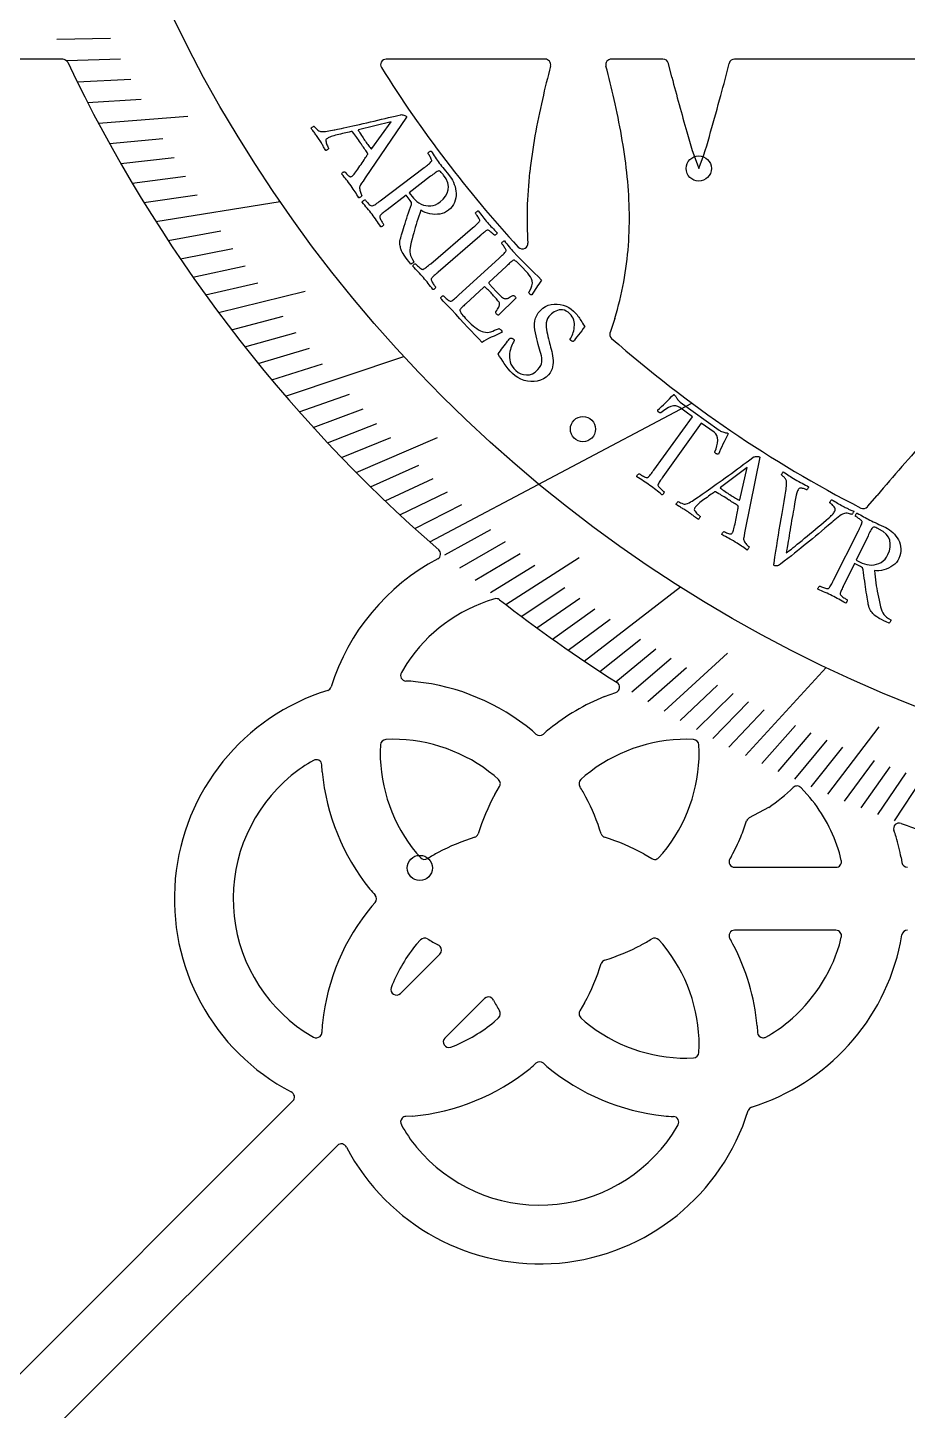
# Model space of a CAD drawing. Header units: millimetres. Extents: x -95 to 95, y -94 to 95.
# Drawn here: x -62.7 to -23.1, y -62.7 to -0.5 of the extents above; entities that cross this region are included whole.
import ezdxf

# ---------------------------------------------------------------- set-up
doc = ezdxf.new("R2010")
doc.units = ezdxf.units.MM
for name, color, linetype in [('CUT_INNER', 6, 'Continuous'), ('CUT_OUTER', 1, 'Continuous'), ('ENGRAVE', 7, 'Continuous'), ('ENGRAVE_FINE', 8, 'Continuous'), ('TEXT', 5, 'Continuous')]:
    doc.layers.add(name, color=color, linetype=linetype)

msp = doc.modelspace()

# ---------------------------------------------------------------- linework, layer by layer
at = {"layer": 'CUT_INNER'}
for points in [[(-61.156, -1.89), (-89.499, -1.89)], [(-39.445, -1.89), (-46.598, -1.89)], [(-34.142, -1.89), (-36.466, -1.89)], [(-33.742, -2.702), (-33.9, -2.079)], [(-8.001, -1.89), (-30.921, -1.89)], [(-36.312, -13.565), (-36.525, -14.193)], [(-24.936, -22.038), (-24.506, -21.528)], [(-41.707, -26.187), (-41.762, -26.201)], [(-41.493, -26.232), (-41.513, -26.217)], [(-45.667, -29.096), (-45.915, -29.511)], [(-36.773, -30.586), (-36.261, -30.402)], [(-40.019, -32.137), (-39.858, -32.283)], [(-46.855, -32.762), (-46.87, -33.063)], [(-46.317, -32.51), (-46.618, -32.525)], [(-32.762, -32.525), (-33.063, -32.51)], [(-32.51, -33.063), (-32.525, -32.762)], [(-49.476, -33.971), (-49.49, -33.667)], [(-41.542, -34.328), (-41.741, -34.148)], [(-37.639, -34.148), (-37.838, -34.328)], [(-41.709, -34.998), (-41.495, -34.642)], [(-27.533, -35.126), (-27.924, -34.694)], [(-29.382, -35.583), (-29.387, -35.586), (-30.26, -36.053)], [(-45.232, -37.639), (-45.052, -37.838)], [(-34.998, -37.671), (-34.642, -37.885)], [(-34.328, -37.838), (-34.148, -37.639)], [(-31.056, -37.767), (-31.132, -37.894)], [(-26.115, -37.962), (-26.201, -37.618)], [(-23.424, -37.84), (-23.392, -38.059)], [(-30.918, -38.273), (-26.357, -38.273)], [(-47.243, -40.019), (-47.097, -39.858)], [(-45.052, -41.542), (-45.232, -41.741)], [(-34.148, -41.741), (-34.328, -41.542)], [(-26.357, -41.108), (-30.918, -41.108)], [(-26.201, -41.762), (-26.115, -41.418)], [(-45.961, -43.956), (-44.184, -42.18)], [(-46.328, -43.569), (-46.373, -43.696)], [(-42.18, -44.184), (-43.956, -45.961)], [(-37.671, -44.382), (-37.885, -44.738)], [(-41.741, -45.232), (-41.542, -45.052)], [(-37.838, -45.052), (-37.639, -45.232)], [(-29.904, -45.41), (-29.89, -45.713)], [(-50.284, -45.667), (-49.869, -45.915)], [(-43.696, -46.373), (-43.569, -46.328)], [(-32.525, -46.618), (-32.51, -46.317)], [(-39.361, -47.243), (-39.522, -47.097)], [(-33.063, -46.87), (-32.762, -46.855)], [(-64.295, -62.29), (-50.799, -48.795)], [(-45.41, -49.476), (-45.713, -49.49)], [(-33.713, -50.284), (-33.465, -49.869)], [(-48.795, -50.799), (-62.29, -64.295)]]:
    msp.add_lwpolyline(points, dxfattribs=at)
for centre, radius, start, end in [((-61.156, -2.14), 0.25, 25.48952, 90), ((-0.012, 26.995), 67.481, 205.47742, 229.05598), ((-46.598, -2.14), 0.25, 90, 212.16797), ((-0.018, 26.99), 55.188, 212.02213, 222.58478), ((10.025, -15.017), 50.869, 165.40765, 167.1449), ((-39.445, -2.14), 0.25, 345.80072, 90), ((-36.466, -2.14), 0.25, 90, 194.19928), ((-85.923, -15.014), 50.855, 12.85198, 14.59245), ((-34.142, -2.14), 0.25, 14.19928, 90), ((-95.199, 13.792), 65.973, 344.78368, 346.07973), ((-30.921, -2.14), 0.25, 90, 165.80072), ((71.199, 24.678), 108.454, 194.62286, 195.97313), ((-5.595, -11.483), 34.853, 167.09528, 169.8519), ((-70.292, -11.478), 34.829, 10.14112, 12.9016), ((-149.333, 28.309), 122.019, 344.07625, 344.87799), ((-15.432, -9.723), 24.86, 169.85179, 173.67831), ((-60.462, -9.72), 24.843, 6.30931, 10.14121), ((-19.134, -1.529), 14.401, 194.63243, 201.5138), ((-45.921, -1.532), 14.392, 338.48512, 345.36551), ((-20.72, -9.134), 19.54, 173.68672, 178.51696), ((-55.179, -9.133), 19.527, 1.46463, 6.30086), ((-24.586, -9.054), 15.673, 178.44463, 184.0944), ((-52.311, -9.055), 16.659, 355.78955, 1.44735), ((-40.468, -10.185), 0.25, 222.71484, 301.15323), ((-40.468, -10.185), 0.25, 301.15323, 2.78339), ((-50.931, -9.151), 15.275, 349.54896, 355.76818), ((-50.381, -9.25), 14.716, 342.94722, 349.53889), ((-36.289, -14.273), 0.25, 161.20312, 228.69141), ((-0.019, 26.977), 55.178, 228.67589, 242.79865), ((-12.356, -29.477), 14.392, 133.17237, 140.05301), ((68.369, -100.667), 122.019, 138.76375, 139.56549), ((-25.127, -21.877), 0.25, 242.75391, 319.83966), ((-44.398, -24.166), 0.25, 298.125, 49.04297), ((-39.691, -33.074), 9.825, 117.84144, 162.72351), ((-39.69, -33.075), 7.18, 106.77711, 146.34789), ((-41.646, -26.429), 0.25, 57.96939, 104.0625), ((-0.094, 26.873), 67.334, 232.06129, 237.5632), ((-45.701, -29.64), 0.25, 149.0625, 267.1875), ((-46.305, -39.69), 9.826, 107.28059, 242.2716), ((-49.308, -30.072), 0.25, 289.6875, 340.3125), ((-45.777, -34.31), 4.421, 83.46731, 89.16956), ((-46.305, -39.69), 9.826, 50.22862, 83.97862), ((-36.345, -30.167), 0.25, 289.6875, 57.48047), ((-33.08, -39.681), 9.816, 112.09437, 128.98786), ((-39.69, -32.098), 0.25, 227.8125, 312.1875), ((-37.051, -34.847), 3.561, 128.26414, 133.94474), ((-46.605, -32.775), 0.25, 92.8125, 177.1875), ((-46.305, -39.69), 7.18, 50.52711, 90.09789), ((-33.075, -39.69), 7.18, 89.90211, 129.47289), ((-32.775, -32.775), 0.25, 2.8125, 87.1875), ((-46.878, -38.92), 6.222, 118.73214, 129.90652), ((-49.74, -33.679), 0.25, 2.8125, 120.9375), ((-39.69, -33.075), 7.18, 179.90211, 219.47289), ((-39.69, -33.075), 7.18, 320.52711, 0.09789), ((-46.305, -39.69), 7.18, 129.47289, 236.34789), ((-39.69, -33.075), 9.826, 185.22862, 218.97862), ((-41.71, -34.513), 0.25, 2.8125, 47.8125), ((-41.71, -34.513), 0.25, 329.0625, 2.8125), ((-37.67, -34.513), 0.25, 132.1875, 210.9375), ((-42.515, -37.66), 5.527, 27.38562, 33.10257), ((-34.71, -27.956), 9.303, 304.93824, 313.74803), ((-28.109, -34.862), 0.25, 42.1875, 132.20871), ((-33.082, -39.687), 9.819, 151.47655, 162.7252), ((-46.273, -39.677), 9.792, 17.26049, 27.74468), ((-33.075, -39.69), 7.18, 16.77711, 39.47289), ((-30.142, -36.274), 0.25, 136.23684, 160.3125), ((-30.142, -36.274), 0.25, 118.18009, 136.23684), ((-37.589, -33.939), 7.555, 336.94123, 342.67153), ((-23.513, -36.531), 0.25, 69.786, 199.6875), ((-26.611, -37.729), 3.072, 15.59793, 21.25642), ((-0.239, 26.304), 66.756, 249.67474, 251.72524), ((-39.703, -46.273), 9.792, 107.26049, 117.74468), ((-42.693, -36.687), 0.25, 289.6875, 340.3125), ((-36.687, -36.687), 0.25, 199.6875, 250.3125), ((-39.687, -46.298), 9.819, 61.47655, 72.7252), ((-39.517, -33.158), 9.634, 331.42251, 337.15972), ((-32.888, -39.645), 9.634, 10.79751, 16.53472), ((-44.867, -37.67), 0.25, 222.1875, 300.9375), ((-41.72, -42.515), 5.527, 117.38562, 123.10257), ((-34.513, -37.67), 0.25, 239.0625, 267.1875), ((-34.513, -37.67), 0.25, 267.1875, 317.8125), ((-30.918, -38.023), 0.25, 149.0625, 270), ((-26.357, -38.023), 0.25, 270, 14.0625), ((-23.144, -38.023), 0.25, 188.4375, 270), ((-44.533, -37.051), 3.561, 218.26414, 223.94474), ((-47.282, -39.69), 0.25, 317.8125, 42.1875), ((-39.69, -46.305), 9.826, 140.22862, 173.97862), ((-44.867, -41.71), 0.25, 59.0625, 137.8125), ((-41.72, -36.865), 5.527, 236.89743, 242.61438), ((-37.66, -36.865), 5.527, 297.38562, 303.10257), ((-34.513, -41.71), 0.25, 42.1875, 120.9375), ((-30.918, -41.358), 0.25, 90, 210.9375), ((-33.565, -43.031), 2.882, 26.76796, 32.41392), ((-33.075, -39.69), 9.826, 287.27995, 348.35396), ((-26.357, -41.358), 0.25, 345.9375, 90), ((-26.976, -40.902), 3.609, 347.65295, 353.33518), ((-23.144, -41.358), 0.25, 90, 171.5625), ((-39.69, -46.305), 7.18, 140.52711, 157.59789), ((-44.363, -42.005), 0.253, 41.66548, 66.48195), ((-44.361, -42.003), 0.25, 315, 41.59539), ((-39.677, -33.107), 9.792, 287.26049, 297.74468), ((-39.69, -46.305), 7.18, 359.90211, 39.47289), ((-39.69, -46.305), 9.826, 5.22862, 27.72862), ((-33.075, -39.69), 7.18, 309.47289, 343.22289), ((-46.298, -39.693), 9.819, 331.47655, 342.7252), ((-36.687, -42.693), 0.25, 109.6875, 160.3125), ((-46.138, -43.78), 0.25, 160.3125, 315), ((-42.003, -44.361), 0.25, 48.40461, 135), ((-42.007, -44.364), 0.255, 23.63024, 48.22233), ((-36.865, -41.72), 5.527, 207.38562, 213.10257), ((-41.71, -44.867), 0.25, 312.1875, 30.9375), ((-37.67, -44.867), 0.25, 149.0625, 177.1875), ((-45.07, -45.777), 4.421, 173.46731, 179.16956), ((-46.305, -39.69), 7.18, 292.40211, 309.47289), ((-37.67, -44.867), 0.25, 177.1875, 227.8125), ((-33.075, -39.69), 7.18, 230.52711, 270.09789), ((-32.502, -40.46), 6.222, 298.73214, 309.90652), ((-49.74, -45.701), 0.25, 239.0625, 312.1875), ((-49.74, -45.701), 0.25, 312.1875, 357.1875), ((-43.78, -46.138), 0.25, 135, 289.6875), ((-29.64, -45.701), 0.25, 182.8125, 267.1875), ((-29.64, -45.701), 0.25, 267.1875, 300.9375), ((-32.775, -46.605), 0.25, 272.8125, 357.1875), ((-42.329, -44.533), 3.561, 308.26414, 313.94474), ((-39.69, -47.282), 0.25, 47.8125, 132.1875), ((-33.075, -39.69), 9.826, 230.22862, 263.97862), ((-46.305, -39.69), 9.826, 275.22862, 308.97862), ((-50.976, -48.618), 0.25, 315.02301, 66.66545), ((-30.072, -49.308), 0.25, 109.6875, 160.3125), ((-39.69, -46.305), 9.826, 207.7284, 342.71941), ((-45.701, -49.74), 0.25, 137.8125, 210.9375), ((-45.701, -49.74), 0.25, 92.8125, 137.8125), ((-33.603, -45.07), 4.421, 263.46731, 269.16956), ((-33.679, -49.74), 0.25, 329.0625, 87.1875), ((-40.46, -46.878), 6.222, 208.73214, 219.90652), ((-39.69, -46.305), 7.18, 219.47289, 326.34789), ((-48.618, -50.976), 0.25, 23.33455, 134.97699)]:
    msp.add_arc(centre, radius, start, end, dxfattribs=at)
at = {"layer": 'CUT_OUTER'}
msp.add_arc((0, 0), 94.5, 181.40671, 264.37546, dxfattribs=at)
at = {"layer": 'ENGRAVE'}
for points in [[(-56.962, -9.205), (-51.374, -8.302)], [(-51.132, -17.056), (-45.804, -15.279)], [(-44.641, -23.621), (-32.841, -17.377)], [(-37.693, -28.987), (-33.36, -25.654)], [(-30.434, -33.241), (-26.804, -29.276)]]:
    msp.add_lwpolyline(points, dxfattribs=at)
for centre, radius in [((0, 27.004), 62.336), ((-32.532, -6.811), 0.567), ((-37.743, -18.546), 0.567), ((-45.084, -38.303), 0.567)]:
    msp.add_circle(centre, radius, dxfattribs=at)
at = {"layer": 'ENGRAVE_FINE'}
for points in [[(-61.42, -0.983), (-59, -0.944)], [(-60.97, -1.951), (-58.55, -1.874)], [(-60.507, -2.906), (-58.09, -2.79)], [(-60.033, -3.847), (-57.618, -3.692)], [(-59.547, -4.775), (-55.519, -4.452)], [(-59.05, -5.688), (-56.643, -5.456)], [(-58.543, -6.588), (-56.141, -6.317)], [(-58.026, -7.474), (-55.629, -7.165)], [(-57.498, -8.346), (-55.108, -7.999)], [(-56.416, -10.05), (-54.04, -9.627)], [(-55.86, -10.882), (-53.493, -10.421)], [(-55.297, -11.7), (-52.938, -11.201)], [(-54.724, -12.505), (-52.376, -11.968)], [(-54.144, -13.296), (-50.24, -12.337)], [(-53.556, -14.074), (-51.23, -13.463)], [(-52.961, -14.839), (-50.647, -14.191)], [(-52.358, -15.591), (-50.056, -14.906)], [(-51.748, -16.33), (-49.46, -15.608)], [(-50.508, -17.769), (-48.249, -16.974)], [(-49.879, -18.469), (-47.636, -17.639)], [(-49.243, -19.157), (-47.016, -18.29)], [(-48.602, -19.832), (-46.392, -18.93)], [(-47.955, -20.494), (-44.294, -18.929)], [(-47.302, -21.144), (-45.128, -20.172)], [(-46.644, -21.782), (-44.489, -20.775)], [(-45.981, -22.407), (-43.846, -21.366)], [(-45.314, -23.02), (-43.198, -21.945)], [(-43.964, -24.21), (-41.891, -23.068)], [(-43.283, -24.787), (-41.232, -23.613)], [(-42.597, -25.352), (-40.569, -24.145)], [(-41.907, -25.906), (-39.903, -24.667)], [(-41.214, -26.448), (-37.908, -24.326)], [(-40.517, -26.979), (-38.561, -25.676)], [(-39.816, -27.497), (-37.885, -26.164)], [(-39.111, -28.005), (-37.206, -26.641)], [(-38.404, -28.502), (-36.525, -27.107)], [(-36.979, -29.461), (-35.155, -28.007)], [(-36.262, -29.924), (-34.466, -28.441)], [(-34.095, -31.247), (-31.244, -28.634)], [(-35.543, -30.376), (-33.775, -28.865)], [(-34.82, -30.817), (-33.082, -29.278)], [(-33.368, -31.667), (-31.689, -30.074)], [(-32.638, -32.076), (-30.99, -30.457)], [(-31.905, -32.475), (-30.289, -30.829)], [(-31.171, -32.863), (-29.586, -31.192)], [(-29.696, -33.608), (-28.175, -31.888)], [(-28.955, -33.966), (-27.468, -32.221)], [(-26.723, -34.977), (-24.412, -31.952)], [(-28.213, -34.313), (-26.759, -32.545)], [(-27.469, -34.65), (-26.049, -32.859)], [(-25.975, -35.294), (-24.625, -33.459)], [(-25.226, -35.601), (-23.911, -33.744)], [(-24.476, -35.898), (-23.196, -34.021)], [(-23.724, -36.185), (-22.48, -34.288)]]:
    msp.add_lwpolyline(points, dxfattribs=at)
at = {"layer": 'TEXT'}
for points in [[(-48.941, -5.077), (-48.931, -5.075), (-48.902, -5.069), (-48.855, -5.059), (-48.788, -5.045), (-48.705, -5.027), (-48.608, -5.005), (-48.498, -4.981), (-48.374, -4.954), (-48.24, -4.923), (-48.099, -4.892), (-47.949, -4.859), (-47.792, -4.825), (-47.631, -4.79), (-47.467, -4.753), (-47.301, -4.715), (-47.134, -4.676), (-46.967, -4.637), (-46.804, -4.598), (-46.645, -4.56), (-46.489, -4.522), (-46.339, -4.486), (-46.198, -4.452), (-46.067, -4.42), (-45.945, -4.391), (-45.917, -4.389), (-45.883, -4.392), (-45.844, -4.4), (-45.801, -4.412), (-45.759, -4.427), (-45.726, -4.442), (-45.702, -4.458), (-45.686, -4.474), (-45.683, -4.479), (-45.681, -4.482), (-45.681, -4.485), (-45.68, -4.487), (-45.681, -4.49), (-45.681, -4.494), (-45.68, -4.498), (-45.68, -4.504), (-47.548, -7.239), (-47.638, -7.376), (-47.705, -7.48), (-47.748, -7.549), (-47.769, -7.583), (-47.783, -7.617), (-47.792, -7.655), (-47.794, -7.698), (-47.791, -7.745), (-47.783, -7.793), (-47.773, -7.84), (-47.759, -7.884), (-47.743, -7.927), (-47.727, -7.964), (-47.713, -7.994), (-47.702, -8.015), (-47.694, -8.029), (-47.701, -8.047), (-47.715, -8.065), (-47.733, -8.082), (-47.757, -8.098), (-47.782, -8.113), (-47.801, -8.123), (-47.815, -8.13), (-47.824, -8.133), (-47.87, -8.06), (-47.914, -7.992), (-47.955, -7.927), (-47.993, -7.866), (-48.033, -7.804), (-48.078, -7.738), (-48.127, -7.667), (-48.181, -7.591), (-48.239, -7.511), (-48.293, -7.439), (-48.342, -7.374), (-48.387, -7.317), (-48.433, -7.261), (-48.484, -7.197), (-48.54, -7.127), (-48.602, -7.05), (-48.596, -7.033), (-48.585, -7.016), (-48.568, -7), (-48.545, -6.984), (-48.521, -6.971), (-48.499, -6.962), (-48.48, -6.958), (-48.462, -6.959), (-48.443, -6.984), (-48.418, -7.013), (-48.386, -7.047), (-48.347, -7.085), (-48.308, -7.122), (-48.272, -7.15), (-48.239, -7.17), (-48.211, -7.181), (-48.193, -7.181), (-48.174, -7.177), (-48.152, -7.167), (-48.129, -7.152), (-48.105, -7.132), (-48.076, -7.103), (-48.042, -7.064), (-48.004, -7.016), (-47.962, -6.961), (-47.918, -6.901), (-47.873, -6.837), (-47.825, -6.769), (-47.778, -6.698), (-47.73, -6.628), (-47.684, -6.559), (-47.639, -6.491), (-47.596, -6.426), (-47.557, -6.367), (-47.522, -6.315), (-47.491, -6.268), (-47.465, -6.229), (-47.447, -6.202), (-47.436, -6.185), (-47.432, -6.18), (-47.432, -6.179), (-47.432, -6.176), (-47.431, -6.171), (-47.429, -6.163), (-47.429, -6.156), (-47.429, -6.149), (-47.431, -6.143), (-47.433, -6.137), (-47.458, -6.097), (-47.486, -6.054), (-47.518, -6.006), (-47.553, -5.955), (-47.59, -5.902), (-47.625, -5.851), (-47.658, -5.802), (-47.691, -5.755), (-47.699, -5.743), (-47.708, -5.731), (-47.716, -5.719), (-47.724, -5.706), (-47.732, -5.694), (-47.74, -5.683), (-47.747, -5.673), (-47.754, -5.662), (-47.803, -5.592), (-47.847, -5.527), (-47.889, -5.468), (-47.926, -5.415), (-47.965, -5.361), (-48.01, -5.301), (-48.06, -5.233), (-48.117, -5.159), (-48.119, -5.156), (-48.123, -5.154), (-48.127, -5.151), (-48.134, -5.149), (-48.14, -5.147), (-48.144, -5.145), (-48.147, -5.144), (-48.148, -5.144), (-48.156, -5.146), (-48.179, -5.151), (-48.217, -5.16), (-48.271, -5.173), (-48.336, -5.188), (-48.407, -5.204), (-48.483, -5.222), (-48.566, -5.24), (-48.65, -5.26), (-48.73, -5.279), (-48.807, -5.298), (-48.882, -5.317), (-48.955, -5.336), (-49.02, -5.356), (-49.078, -5.376), (-49.128, -5.397), (-49.172, -5.418), (-49.21, -5.438), (-49.243, -5.456), (-49.27, -5.473), (-49.293, -5.495), (-49.307, -5.525), (-49.311, -5.563), (-49.306, -5.609), (-49.294, -5.658), (-49.28, -5.706), (-49.262, -5.752), (-49.241, -5.798), (-49.22, -5.838), (-49.204, -5.87), (-49.191, -5.893), (-49.182, -5.907), (-49.187, -5.917), (-49.197, -5.93), (-49.212, -5.945), (-49.234, -5.964), (-49.257, -5.981), (-49.278, -5.995), (-49.297, -6.005), (-49.314, -6.01), (-49.342, -5.962), (-49.368, -5.918), (-49.392, -5.877), (-49.413, -5.839), (-49.433, -5.804), (-49.453, -5.768), (-49.473, -5.732), (-49.493, -5.697), (-49.516, -5.658), (-49.542, -5.615), (-49.572, -5.567), (-49.607, -5.514), (-49.642, -5.46), (-49.675, -5.412), (-49.706, -5.368), (-49.734, -5.329), (-49.761, -5.293), (-49.789, -5.256), (-49.816, -5.22), (-49.843, -5.183), (-49.872, -5.144), (-49.904, -5.1), (-49.939, -5.051), (-49.977, -4.996), (-49.973, -4.987), (-49.962, -4.975), (-49.945, -4.962), (-49.922, -4.946), (-49.897, -4.931), (-49.874, -4.919), (-49.854, -4.911), (-49.837, -4.906), (-49.819, -4.932), (-49.792, -4.964), (-49.758, -5.003), (-49.715, -5.047), (-49.67, -5.088), (-49.627, -5.119), (-49.587, -5.137), (-49.55, -5.144), (-49.477, -5.149), (-49.404, -5.149), (-49.329, -5.145), (-49.254, -5.135), (-49.178, -5.123), (-49.1, -5.109), (-49.021, -5.094), (-48.941, -5.077)], [(-46.377, -4.707), (-47.839, -5.072), (-47.839, -5.072), (-47.841, -5.074), (-47.843, -5.077), (-47.847, -5.081), (-47.85, -5.085), (-47.852, -5.089), (-47.853, -5.092), (-47.852, -5.095), (-47.821, -5.145), (-47.788, -5.2), (-47.75, -5.258), (-47.709, -5.322), (-47.669, -5.384), (-47.632, -5.439), (-47.6, -5.488), (-47.571, -5.53), (-47.534, -5.584), (-47.497, -5.636), (-47.462, -5.683), (-47.428, -5.728), (-47.394, -5.772), (-47.358, -5.818), (-47.321, -5.867), (-47.282, -5.917), (-47.279, -5.921), (-47.274, -5.923), (-47.268, -5.923), (-47.262, -5.921), (-47.256, -5.918), (-47.252, -5.916), (-47.249, -5.915), (-47.248, -5.915)], [(-43.719, -7.183), (-43.664, -7.26), (-43.614, -7.342), (-43.57, -7.431), (-43.532, -7.526), (-43.499, -7.625), (-43.475, -7.726), (-43.459, -7.828), (-43.451, -7.931), (-43.453, -8.035), (-43.465, -8.138), (-43.489, -8.239), (-43.524, -8.338), (-43.571, -8.435), (-43.632, -8.527), (-43.708, -8.613), (-43.797, -8.694), (-43.882, -8.754), (-43.974, -8.802), (-44.074, -8.838), (-44.182, -8.862), (-44.294, -8.875), (-44.407, -8.877), (-44.52, -8.87), (-44.633, -8.852), (-44.744, -8.825), (-44.847, -8.79), (-44.943, -8.746), (-45.033, -8.695), (-45.084, -8.832), (-45.131, -8.965), (-45.175, -9.093), (-45.216, -9.218), (-45.255, -9.341), (-45.292, -9.464), (-45.327, -9.589), (-45.361, -9.715), (-45.395, -9.846), (-45.43, -9.983), (-45.467, -10.127), (-45.504, -10.279), (-45.523, -10.378), (-45.533, -10.473), (-45.533, -10.563), (-45.523, -10.649), (-45.501, -10.735), (-45.465, -10.824), (-45.415, -10.917), (-45.351, -11.013), (-45.356, -11.03), (-45.368, -11.047), (-45.386, -11.063), (-45.412, -11.08), (-45.438, -11.094), (-45.458, -11.105), (-45.473, -11.112), (-45.483, -11.115), (-45.573, -11.005), (-45.653, -10.903), (-45.722, -10.809), (-45.782, -10.722), (-45.832, -10.645), (-45.872, -10.576), (-45.904, -10.517), (-45.925, -10.468), (-45.936, -10.434), (-45.948, -10.393), (-45.961, -10.345), (-45.975, -10.29), (-45.985, -10.229), (-45.987, -10.162), (-45.981, -10.09), (-45.966, -10.011), (-45.957, -9.976), (-45.944, -9.928), (-45.927, -9.867), (-45.906, -9.793), (-45.881, -9.709), (-45.853, -9.616), (-45.822, -9.516), (-45.788, -9.407), (-45.751, -9.293), (-45.713, -9.175), (-45.673, -9.053), (-45.632, -8.928), (-45.591, -8.802), (-45.548, -8.678), (-45.506, -8.555), (-45.463, -8.435), (-45.456, -8.393), (-45.463, -8.349), (-45.482, -8.302), (-45.515, -8.252), (-45.698, -8.015), (-46.557, -8.673), (-46.564, -8.678), (-46.571, -8.684), (-46.578, -8.689), (-46.585, -8.694), (-46.592, -8.7), (-46.599, -8.705), (-46.607, -8.711), (-46.614, -8.716), (-46.657, -8.75), (-46.699, -8.782), (-46.738, -8.813), (-46.775, -8.843), (-46.808, -8.872), (-46.837, -8.9), (-46.862, -8.926), (-46.882, -8.952), (-46.887, -8.969), (-46.886, -8.993), (-46.879, -9.024), (-46.866, -9.061), (-46.848, -9.102), (-46.828, -9.143), (-46.806, -9.184), (-46.781, -9.225), (-46.757, -9.262), (-46.736, -9.293), (-46.719, -9.318), (-46.706, -9.335), (-46.712, -9.35), (-46.723, -9.367), (-46.739, -9.384), (-46.759, -9.403), (-46.781, -9.42), (-46.801, -9.431), (-46.82, -9.437), (-46.838, -9.437), (-46.888, -9.363), (-46.938, -9.29), (-46.987, -9.219), (-47.034, -9.149), (-47.082, -9.08), (-47.132, -9.011), (-47.183, -8.942), (-47.235, -8.872), (-47.287, -8.804), (-47.34, -8.737), (-47.395, -8.669), (-47.45, -8.602), (-47.507, -8.534), (-47.564, -8.466), (-47.622, -8.397), (-47.681, -8.328), (-47.675, -8.311), (-47.665, -8.294), (-47.648, -8.277), (-47.626, -8.261), (-47.603, -8.247), (-47.582, -8.236), (-47.563, -8.23), (-47.547, -8.229), (-47.533, -8.246), (-47.514, -8.268), (-47.49, -8.296), (-47.46, -8.33), (-47.428, -8.365), (-47.394, -8.398), (-47.359, -8.429), (-47.324, -8.458), (-47.291, -8.482), (-47.263, -8.496), (-47.242, -8.503), (-47.225, -8.501), (-47.188, -8.486), (-47.148, -8.466), (-47.106, -8.442), (-47.061, -8.412), (-47.015, -8.378), (-46.966, -8.343), (-46.916, -8.306), (-46.865, -8.267), (-44.888, -6.772), (-44.836, -6.733), (-44.787, -6.695), (-44.739, -6.658), (-44.692, -6.622), (-44.65, -6.586), (-44.613, -6.552), (-44.583, -6.52), (-44.558, -6.489), (-44.549, -6.472), (-44.548, -6.45), (-44.554, -6.421), (-44.568, -6.386), (-44.587, -6.348), (-44.606, -6.309), (-44.627, -6.271), (-44.649, -6.233), (-44.67, -6.198), (-44.688, -6.169), (-44.703, -6.147), (-44.715, -6.13), (-44.708, -6.115), (-44.696, -6.099), (-44.68, -6.082), (-44.66, -6.064), (-44.637, -6.048), (-44.617, -6.037), (-44.598, -6.031), (-44.581, -6.031), (-44.533, -6.1), (-44.486, -6.169), (-44.44, -6.238), (-44.395, -6.305), (-44.349, -6.372), (-44.303, -6.438), (-44.257, -6.503), (-44.209, -6.566), (-44.158, -6.633), (-44.104, -6.701), (-44.048, -6.772), (-43.989, -6.844), (-43.927, -6.92), (-43.861, -7.002), (-43.792, -7.09), (-43.719, -7.183)], [(-44.169, -8.319), (-44.035, -8.196), (-43.929, -8.064), (-43.853, -7.924), (-43.804, -7.776), (-43.792, -7.619), (-43.824, -7.456), (-43.899, -7.285), (-44.019, -7.107), (-44.037, -7.085), (-44.059, -7.057), (-44.087, -7.024), (-44.119, -6.987), (-44.152, -6.953), (-44.181, -6.93), (-44.208, -6.919), (-44.231, -6.919), (-44.262, -6.93), (-44.299, -6.949), (-44.342, -6.975), (-44.391, -7.009), (-44.442, -7.047), (-44.494, -7.085), (-44.546, -7.125), (-44.598, -7.164), (-45.557, -7.906), (-45.371, -8.148), (-45.298, -8.23), (-45.217, -8.303), (-45.127, -8.366), (-45.028, -8.418), (-44.923, -8.458), (-44.816, -8.485), (-44.706, -8.497), (-44.595, -8.496), (-44.483, -8.479), (-44.375, -8.443), (-44.27, -8.39), (-44.169, -8.319)], [(-42.045, -9.24), (-41.991, -9.301), (-41.937, -9.361), (-41.883, -9.419), (-41.828, -9.476), (-41.773, -9.533), (-41.717, -9.591), (-41.66, -9.65), (-41.602, -9.711), (-41.606, -9.728), (-41.616, -9.745), (-41.631, -9.763), (-41.652, -9.781), (-41.674, -9.797), (-41.694, -9.81), (-41.712, -9.818), (-41.727, -9.821), (-41.741, -9.806), (-41.761, -9.787), (-41.786, -9.762), (-41.816, -9.733), (-41.85, -9.703), (-41.883, -9.674), (-41.916, -9.648), (-41.949, -9.623), (-41.98, -9.602), (-42.007, -9.59), (-42.03, -9.586), (-42.049, -9.589), (-42.078, -9.604), (-42.109, -9.624), (-42.143, -9.648), (-42.179, -9.675), (-42.216, -9.707), (-42.255, -9.739), (-42.296, -9.774), (-42.338, -9.81), (-42.344, -9.816), (-42.351, -9.822), (-42.358, -9.828), (-42.364, -9.833), (-42.371, -9.839), (-42.378, -9.845), (-42.385, -9.851), (-42.391, -9.857), (-44.262, -11.483), (-44.269, -11.489), (-44.275, -11.495), (-44.282, -11.501), (-44.289, -11.507), (-44.296, -11.512), (-44.302, -11.518), (-44.309, -11.524), (-44.316, -11.53), (-44.357, -11.566), (-44.397, -11.601), (-44.434, -11.635), (-44.469, -11.667), (-44.5, -11.698), (-44.528, -11.727), (-44.55, -11.755), (-44.569, -11.782), (-44.573, -11.8), (-44.571, -11.823), (-44.562, -11.854), (-44.546, -11.89), (-44.526, -11.93), (-44.503, -11.969), (-44.478, -12.009), (-44.451, -12.048), (-44.425, -12.084), (-44.402, -12.114), (-44.384, -12.137), (-44.37, -12.154), (-44.375, -12.169), (-44.385, -12.186), (-44.399, -12.205), (-44.418, -12.225), (-44.439, -12.243), (-44.459, -12.255), (-44.477, -12.262), (-44.495, -12.264), (-44.55, -12.193), (-44.604, -12.123), (-44.657, -12.055), (-44.709, -11.988), (-44.761, -11.922), (-44.815, -11.857), (-44.87, -11.79), (-44.926, -11.724), (-44.982, -11.66), (-45.04, -11.596), (-45.098, -11.531), (-45.158, -11.467), (-45.218, -11.403), (-45.28, -11.339), (-45.342, -11.274), (-45.405, -11.208), (-45.401, -11.191), (-45.391, -11.174), (-45.376, -11.156), (-45.355, -11.138), (-45.332, -11.123), (-45.312, -11.111), (-45.293, -11.104), (-45.277, -11.101), (-45.263, -11.117), (-45.242, -11.139), (-45.217, -11.165), (-45.185, -11.197), (-45.15, -11.23), (-45.114, -11.261), (-45.078, -11.29), (-45.041, -11.316), (-45.006, -11.338), (-44.978, -11.351), (-44.956, -11.356), (-44.939, -11.353), (-44.903, -11.336), (-44.865, -11.314), (-44.824, -11.287), (-44.782, -11.254), (-44.737, -11.217), (-44.691, -11.179), (-44.643, -11.139), (-44.594, -11.098), (-42.71, -9.487), (-42.661, -9.445), (-42.614, -9.404), (-42.568, -9.364), (-42.524, -9.325), (-42.484, -9.287), (-42.449, -9.251), (-42.421, -9.217), (-42.398, -9.184), (-42.391, -9.167), (-42.391, -9.145), (-42.399, -9.116), (-42.415, -9.082), (-42.435, -9.045), (-42.458, -9.008), (-42.481, -8.97), (-42.507, -8.933), (-42.531, -8.898), (-42.551, -8.87), (-42.567, -8.847), (-42.58, -8.831), (-42.574, -8.816), (-42.564, -8.8), (-42.549, -8.782), (-42.529, -8.762), (-42.508, -8.745), (-42.488, -8.733), (-42.47, -8.726), (-42.453, -8.724), (-42.401, -8.791), (-42.349, -8.857), (-42.298, -8.923), (-42.248, -8.989), (-42.198, -9.054), (-42.148, -9.117), (-42.096, -9.179), (-42.045, -9.24)], [(-40.854, -10.577), (-40.717, -10.724), (-40.571, -10.876), (-40.416, -11.033), (-40.253, -11.194), (-40.086, -11.358), (-39.922, -11.521), (-39.761, -11.682), (-39.603, -11.843), (-39.669, -11.929), (-39.73, -12.014), (-39.787, -12.097), (-39.839, -12.178), (-39.89, -12.26), (-39.942, -12.341), (-39.995, -12.424), (-40.05, -12.507), (-40.071, -12.504), (-40.093, -12.495), (-40.116, -12.479), (-40.14, -12.458), (-40.161, -12.432), (-40.173, -12.41), (-40.174, -12.389), (-40.166, -12.371), (-40.088, -12.224), (-40.038, -12.092), (-40.018, -11.976), (-40.027, -11.876), (-40.057, -11.785), (-40.101, -11.697), (-40.157, -11.613), (-40.227, -11.531), (-40.556, -11.185), (-40.571, -11.17), (-40.59, -11.15), (-40.615, -11.125), (-40.644, -11.096), (-40.676, -11.064), (-40.708, -11.035), (-40.74, -11.007), (-40.772, -10.981), (-40.801, -10.96), (-40.826, -10.946), (-40.847, -10.941), (-40.864, -10.943), (-40.893, -10.959), (-40.923, -10.979), (-40.956, -11.004), (-40.991, -11.033), (-41.027, -11.065), (-41.063, -11.097), (-41.1, -11.131), (-41.137, -11.165), (-41.151, -11.178), (-41.164, -11.19), (-41.175, -11.2), (-41.185, -11.209), (-41.978, -11.945), (-41.982, -11.956), (-41.979, -11.972), (-41.967, -11.994), (-41.948, -12.021), (-41.923, -12.051), (-41.896, -12.083), (-41.867, -12.115), (-41.836, -12.149), (-41.632, -12.366), (-41.565, -12.436), (-41.505, -12.496), (-41.451, -12.547), (-41.404, -12.589), (-41.361, -12.622), (-41.321, -12.647), (-41.284, -12.664), (-41.25, -12.672), (-41.216, -12.674), (-41.18, -12.67), (-41.142, -12.66), (-41.103, -12.645), (-41.06, -12.624), (-41.011, -12.598), (-40.957, -12.568), (-40.896, -12.534), (-40.878, -12.526), (-40.858, -12.529), (-40.835, -12.541), (-40.81, -12.563), (-40.788, -12.588), (-40.774, -12.611), (-40.765, -12.633), (-40.762, -12.655), (-41.546, -13.417), (-41.564, -13.414), (-41.584, -13.404), (-41.605, -13.388), (-41.629, -13.366), (-41.65, -13.341), (-41.662, -13.317), (-41.666, -13.295), (-41.661, -13.273), (-41.619, -13.205), (-41.584, -13.146), (-41.556, -13.097), (-41.535, -13.057), (-41.519, -13.024), (-41.508, -12.996), (-41.499, -12.972), (-41.495, -12.953), (-41.493, -12.936), (-41.493, -12.92), (-41.495, -12.903), (-41.498, -12.886), (-41.503, -12.865), (-41.517, -12.837), (-41.538, -12.805), (-41.568, -12.766), (-41.602, -12.724), (-41.639, -12.681), (-41.678, -12.636), (-41.719, -12.59), (-41.761, -12.544), (-41.802, -12.499), (-41.841, -12.456), (-41.88, -12.415), (-41.907, -12.386), (-41.936, -12.356), (-41.968, -12.324), (-42.001, -12.291), (-42.034, -12.258), (-42.066, -12.228), (-42.096, -12.201), (-42.124, -12.176), (-42.149, -12.158), (-42.17, -12.147), (-42.187, -12.145), (-42.2, -12.151), (-43.011, -12.903), (-43.015, -12.908), (-43.021, -12.913), (-43.028, -12.92), (-43.037, -12.927), (-43.069, -12.958), (-43.106, -12.993), (-43.147, -13.032), (-43.191, -13.075), (-43.232, -13.117), (-43.261, -13.151), (-43.278, -13.177), (-43.282, -13.196), (-43.274, -13.232), (-43.261, -13.268), (-43.242, -13.303), (-43.218, -13.339), (-43.187, -13.378), (-43.146, -13.425), (-43.096, -13.481), (-43.037, -13.545), (-42.842, -13.751), (-42.767, -13.826), (-42.689, -13.896), (-42.608, -13.962), (-42.524, -14.023), (-42.439, -14.077), (-42.359, -14.12), (-42.283, -14.152), (-42.212, -14.174), (-42.133, -14.188), (-42.053, -14.191), (-41.971, -14.181), (-41.888, -14.16), (-41.804, -14.131), (-41.718, -14.099), (-41.63, -14.065), (-41.54, -14.027), (-41.522, -14.023), (-41.502, -14.027), (-41.48, -14.04), (-41.456, -14.061), (-41.423, -14.097), (-41.399, -14.131), (-41.385, -14.161), (-41.38, -14.188), (-41.496, -14.242), (-41.616, -14.298), (-41.74, -14.356), (-41.868, -14.414), (-41.991, -14.472), (-42.102, -14.53), (-42.2, -14.587), (-42.285, -14.643), (-42.451, -14.472), (-42.616, -14.3), (-42.778, -14.126), (-42.938, -13.952), (-43.102, -13.771), (-43.277, -13.58), (-43.462, -13.378), (-43.658, -13.165), (-43.727, -13.092), (-43.792, -13.023), (-43.855, -12.959), (-43.914, -12.899), (-43.973, -12.84), (-44.031, -12.78), (-44.09, -12.717), (-44.148, -12.653), (-44.145, -12.636), (-44.136, -12.618), (-44.121, -12.6), (-44.101, -12.582), (-44.078, -12.565), (-44.058, -12.553), (-44.04, -12.545), (-44.025, -12.542), (-44.01, -12.558), (-43.989, -12.579), (-43.962, -12.604), (-43.929, -12.635), (-43.893, -12.666), (-43.856, -12.696), (-43.819, -12.724), (-43.781, -12.749), (-43.746, -12.77), (-43.717, -12.782), (-43.695, -12.786), (-43.679, -12.782), (-43.643, -12.765), (-43.605, -12.741), (-43.566, -12.713), (-43.524, -12.678), (-43.481, -12.64), (-43.436, -12.601), (-43.39, -12.559), (-43.342, -12.516), (-41.51, -10.846), (-41.463, -10.803), (-41.417, -10.76), (-41.373, -10.718), (-41.33, -10.678), (-41.291, -10.639), (-41.258, -10.601), (-41.23, -10.566), (-41.209, -10.533), (-41.202, -10.516), (-41.203, -10.493), (-41.212, -10.465), (-41.229, -10.431), (-41.251, -10.395), (-41.274, -10.358), (-41.299, -10.322), (-41.325, -10.285), (-41.35, -10.251), (-41.371, -10.224), (-41.389, -10.202), (-41.402, -10.186), (-41.397, -10.171), (-41.387, -10.154), (-41.372, -10.136), (-41.353, -10.116), (-41.333, -10.098), (-41.313, -10.085), (-41.295, -10.077), (-41.278, -10.075), (-41.224, -10.14), (-41.17, -10.205), (-41.117, -10.269), (-41.065, -10.333), (-41.013, -10.396), (-40.96, -10.458), (-40.907, -10.518), (-40.854, -10.577)], [(-38.165, -13.24), (-38.105, -13.298), (-38.052, -13.354), (-38.006, -13.406), (-37.967, -13.455), (-37.932, -13.503), (-37.898, -13.553), (-37.864, -13.605), (-37.832, -13.659), (-37.797, -13.716), (-37.758, -13.78), (-37.714, -13.85), (-37.665, -13.926), (-37.73, -14.021), (-37.798, -14.116), (-37.868, -14.211), (-37.941, -14.306), (-38.011, -14.395), (-38.071, -14.472), (-38.123, -14.537), (-38.165, -14.589), (-38.175, -14.599), (-38.188, -14.603), (-38.205, -14.601), (-38.225, -14.594), (-38.246, -14.584), (-38.264, -14.574), (-38.279, -14.564), (-38.291, -14.554), (-38.304, -14.54), (-38.313, -14.525), (-38.319, -14.51), (-38.321, -14.494), (-38.29, -14.447), (-38.259, -14.393), (-38.23, -14.332), (-38.202, -14.264), (-38.177, -14.191), (-38.157, -14.115), (-38.142, -14.037), (-38.132, -13.956), (-38.127, -13.874), (-38.13, -13.794), (-38.141, -13.713), (-38.158, -13.634), (-38.185, -13.557), (-38.222, -13.485), (-38.27, -13.418), (-38.329, -13.355), (-38.411, -13.285), (-38.493, -13.233), (-38.575, -13.198), (-38.658, -13.18), (-38.739, -13.176), (-38.817, -13.183), (-38.893, -13.201), (-38.967, -13.229), (-39.036, -13.265), (-39.1, -13.305), (-39.158, -13.349), (-39.21, -13.398), (-39.282, -13.483), (-39.337, -13.571), (-39.374, -13.663), (-39.394, -13.758), (-39.401, -13.856), (-39.398, -13.956), (-39.387, -14.059), (-39.366, -14.164), (-39.341, -14.271), (-39.316, -14.378), (-39.291, -14.487), (-39.266, -14.596), (-39.245, -14.678), (-39.222, -14.765), (-39.199, -14.856), (-39.174, -14.951), (-39.15, -15.049), (-39.129, -15.148), (-39.11, -15.248), (-39.095, -15.349), (-39.085, -15.45), (-39.084, -15.55), (-39.091, -15.649), (-39.107, -15.746), (-39.133, -15.84), (-39.173, -15.93), (-39.225, -16.016), (-39.291, -16.097), (-39.402, -16.202), (-39.523, -16.286), (-39.654, -16.348), (-39.796, -16.388), (-39.943, -16.407), (-40.091, -16.408), (-40.239, -16.389), (-40.387, -16.352), (-40.531, -16.297), (-40.667, -16.227), (-40.794, -16.141), (-40.913, -16.04), (-41.017, -15.936), (-41.113, -15.827), (-41.201, -15.714), (-41.281, -15.597), (-41.355, -15.481), (-41.426, -15.372), (-41.494, -15.27), (-41.559, -15.175), (-41.51, -15.101), (-41.458, -15.025), (-41.403, -14.947), (-41.345, -14.869), (-41.287, -14.792), (-41.233, -14.721), (-41.181, -14.655), (-41.133, -14.594), (-41.09, -14.542), (-41.056, -14.501), (-41.03, -14.471), (-41.014, -14.453), (-40.992, -14.453), (-40.971, -14.455), (-40.95, -14.459), (-40.929, -14.465), (-40.909, -14.472), (-40.89, -14.481), (-40.873, -14.493), (-40.858, -14.506), (-40.843, -14.525), (-40.836, -14.546), (-40.838, -14.568), (-40.848, -14.59), (-40.872, -14.631), (-40.898, -14.68), (-40.926, -14.738), (-40.956, -14.806), (-40.984, -14.88), (-41.009, -14.961), (-41.029, -15.046), (-41.045, -15.138), (-41.054, -15.232), (-41.053, -15.329), (-41.04, -15.426), (-41.018, -15.524), (-40.981, -15.623), (-40.928, -15.719), (-40.857, -15.814), (-40.769, -15.907), (-40.661, -15.993), (-40.544, -16.055), (-40.417, -16.094), (-40.281, -16.11), (-40.143, -16.097), (-40.012, -16.052), (-39.887, -15.976), (-39.768, -15.867), (-39.695, -15.778), (-39.641, -15.69), (-39.606, -15.602), (-39.59, -15.514), (-39.588, -15.425), (-39.595, -15.335), (-39.611, -15.242), (-39.635, -15.146), (-39.665, -15.048), (-39.695, -14.947), (-39.727, -14.842), (-39.76, -14.733), (-39.793, -14.609), (-39.825, -14.481), (-39.855, -14.35), (-39.884, -14.214), (-39.907, -14.078), (-39.917, -13.943), (-39.916, -13.809), (-39.903, -13.677), (-39.874, -13.55), (-39.823, -13.429), (-39.752, -13.315), (-39.66, -13.207), (-39.548, -13.108), (-39.429, -13.029), (-39.303, -12.972), (-39.17, -12.935), (-39.035, -12.916), (-38.9, -12.916), (-38.766, -12.932), (-38.632, -12.965), (-38.503, -13.014), (-38.382, -13.076), (-38.27, -13.151), (-38.165, -13.24)], [(-31.616, -18.594), (-31.585, -18.613), (-31.548, -18.632), (-31.505, -18.651), (-31.455, -18.669), (-31.406, -18.686), (-31.362, -18.699), (-31.325, -18.708), (-31.294, -18.715), (-31.271, -18.718), (-31.253, -18.721), (-31.239, -18.726), (-31.23, -18.73), (-31.223, -18.736), (-31.216, -18.743), (-31.21, -18.752), (-31.203, -18.762), (-31.266, -18.88), (-31.326, -18.997), (-31.385, -19.112), (-31.441, -19.226), (-31.494, -19.34), (-31.546, -19.451), (-31.595, -19.562), (-31.642, -19.672), (-31.651, -19.673), (-31.663, -19.674), (-31.677, -19.674), (-31.692, -19.673), (-31.709, -19.671), (-31.725, -19.666), (-31.741, -19.657), (-31.756, -19.644), (-31.779, -19.627), (-31.795, -19.609), (-31.804, -19.592), (-31.806, -19.574), (-31.752, -19.436), (-31.712, -19.302), (-31.687, -19.174), (-31.677, -19.051), (-31.684, -18.938), (-31.715, -18.84), (-31.767, -18.758), (-31.843, -18.69), (-32.418, -18.283), (-34.142, -20.69), (-34.179, -20.743), (-34.214, -20.793), (-34.248, -20.843), (-34.281, -20.89), (-34.31, -20.936), (-34.334, -20.978), (-34.353, -21.018), (-34.366, -21.056), (-34.366, -21.074), (-34.358, -21.096), (-34.342, -21.124), (-34.319, -21.155), (-34.29, -21.189), (-34.26, -21.222), (-34.227, -21.254), (-34.192, -21.285), (-34.159, -21.314), (-34.131, -21.337), (-34.109, -21.355), (-34.091, -21.367), (-34.093, -21.384), (-34.098, -21.402), (-34.108, -21.424), (-34.122, -21.448), (-34.138, -21.47), (-34.154, -21.487), (-34.171, -21.498), (-34.187, -21.504), (-34.257, -21.447), (-34.326, -21.392), (-34.393, -21.338), (-34.459, -21.285), (-34.525, -21.233), (-34.593, -21.181), (-34.662, -21.13), (-34.732, -21.078), (-34.801, -21.029), (-34.872, -20.98), (-34.944, -20.931), (-35.017, -20.883), (-35.09, -20.834), (-35.165, -20.786), (-35.241, -20.737), (-35.317, -20.688), (-35.317, -20.67), (-35.311, -20.651), (-35.3, -20.63), (-35.284, -20.608), (-35.266, -20.587), (-35.249, -20.571), (-35.233, -20.56), (-35.218, -20.554), (-35.2, -20.566), (-35.175, -20.582), (-35.144, -20.602), (-35.105, -20.625), (-35.064, -20.649), (-35.022, -20.671), (-34.98, -20.691), (-34.938, -20.708), (-34.899, -20.721), (-34.869, -20.727), (-34.846, -20.727), (-34.831, -20.72), (-34.799, -20.696), (-34.767, -20.665), (-34.734, -20.629), (-34.7, -20.587), (-34.665, -20.542), (-34.629, -20.494), (-34.592, -20.444), (-34.554, -20.392), (-32.81, -18), (-33.386, -17.574), (-33.474, -17.524), (-33.569, -17.5), (-33.671, -17.502), (-33.781, -17.53), (-33.895, -17.578), (-34.01, -17.642), (-34.125, -17.72), (-34.242, -17.814), (-34.259, -17.817), (-34.279, -17.814), (-34.3, -17.805), (-34.324, -17.788), (-34.34, -17.778), (-34.353, -17.766), (-34.363, -17.753), (-34.37, -17.739), (-34.374, -17.725), (-34.377, -17.712), (-34.38, -17.701), (-34.381, -17.692), (-34.292, -17.613), (-34.203, -17.531), (-34.114, -17.447), (-34.024, -17.359), (-33.934, -17.27), (-33.844, -17.178), (-33.752, -17.083), (-33.66, -16.987), (-33.645, -16.992), (-33.631, -17), (-33.618, -17.012), (-33.604, -17.026), (-33.592, -17.041), (-33.582, -17.055), (-33.574, -17.068), (-33.568, -17.08), (-33.553, -17.107), (-33.533, -17.137), (-33.51, -17.17), (-33.483, -17.207), (-33.454, -17.244), (-33.426, -17.276), (-33.398, -17.303), (-33.37, -17.326)], [(-32.569, -21.613), (-32.561, -21.608), (-32.537, -21.591), (-32.497, -21.563), (-32.441, -21.524), (-32.371, -21.475), (-32.29, -21.418), (-32.199, -21.352), (-32.096, -21.279), (-31.984, -21.199), (-31.865, -21.115), (-31.741, -21.027), (-31.609, -20.934), (-31.474, -20.838), (-31.338, -20.741), (-31.2, -20.642), (-31.061, -20.54), (-30.923, -20.439), (-30.788, -20.339), (-30.656, -20.242), (-30.527, -20.147), (-30.403, -20.055), (-30.287, -19.969), (-30.179, -19.889), (-30.078, -19.814), (-30.052, -19.801), (-30.02, -19.791), (-29.982, -19.783), (-29.936, -19.777), (-29.892, -19.775), (-29.856, -19.776), (-29.827, -19.781), (-29.806, -19.79), (-29.802, -19.793), (-29.799, -19.795), (-29.797, -19.798), (-29.796, -19.8), (-29.795, -19.802), (-29.794, -19.806), (-29.792, -19.81), (-29.789, -19.815), (-30.444, -23.062), (-30.473, -23.223), (-30.494, -23.344), (-30.507, -23.425), (-30.513, -23.465), (-30.513, -23.502), (-30.506, -23.54), (-30.492, -23.58), (-30.471, -23.622), (-30.444, -23.664), (-30.416, -23.703), (-30.387, -23.738), (-30.355, -23.771), (-30.326, -23.799), (-30.302, -23.821), (-30.283, -23.837), (-30.27, -23.846), (-30.27, -23.866), (-30.275, -23.887), (-30.286, -23.91), (-30.302, -23.935), (-30.319, -23.957), (-30.332, -23.974), (-30.343, -23.986), (-30.35, -23.992), (-30.421, -23.944), (-30.488, -23.897), (-30.55, -23.854), (-30.61, -23.813), (-30.67, -23.771), (-30.737, -23.728), (-30.81, -23.681), (-30.89, -23.632), (-30.974, -23.581), (-31.052, -23.536), (-31.122, -23.496), (-31.186, -23.461), (-31.25, -23.427), (-31.322, -23.388), (-31.401, -23.345), (-31.488, -23.298), (-31.489, -23.28), (-31.485, -23.261), (-31.476, -23.239), (-31.462, -23.216), (-31.445, -23.194), (-31.428, -23.178), (-31.411, -23.166), (-31.394, -23.16), (-31.367, -23.175), (-31.333, -23.192), (-31.29, -23.211), (-31.24, -23.232), (-31.189, -23.25), (-31.145, -23.262), (-31.108, -23.267), (-31.077, -23.267), (-31.06, -23.26), (-31.044, -23.248), (-31.028, -23.231), (-31.012, -23.208), (-30.998, -23.18), (-30.983, -23.142), (-30.967, -23.093), (-30.95, -23.034), (-30.933, -22.966), (-30.916, -22.895), (-30.9, -22.818), (-30.883, -22.736), (-30.866, -22.653), (-30.85, -22.57), (-30.834, -22.489), (-30.819, -22.409), (-30.805, -22.332), (-30.792, -22.262), (-30.78, -22.2), (-30.77, -22.145), (-30.761, -22.1), (-30.755, -22.067), (-30.751, -22.048), (-30.75, -22.041), (-30.75, -22.04), (-30.751, -22.037), (-30.752, -22.032), (-30.754, -22.025), (-30.756, -22.017), (-30.759, -22.011), (-30.763, -22.006), (-30.768, -22.002), (-30.806, -21.975), (-30.849, -21.946), (-30.897, -21.914), (-30.949, -21.881), (-31.003, -21.846), (-31.055, -21.814), (-31.105, -21.782), (-31.154, -21.751), (-31.166, -21.743), (-31.179, -21.735), (-31.191, -21.727), (-31.203, -21.719), (-31.216, -21.711), (-31.227, -21.704), (-31.238, -21.697), (-31.248, -21.69), (-31.32, -21.644), (-31.387, -21.602), (-31.447, -21.564), (-31.503, -21.529), (-31.56, -21.495), (-31.625, -21.456), (-31.697, -21.414), (-31.778, -21.367), (-31.781, -21.366), (-31.786, -21.365), (-31.791, -21.365), (-31.798, -21.365), (-31.804, -21.366), (-31.809, -21.366), (-31.812, -21.366), (-31.813, -21.366), (-31.819, -21.371), (-31.838, -21.385), (-31.87, -21.408), (-31.915, -21.441), (-31.969, -21.48), (-32.028, -21.523), (-32.091, -21.568), (-32.16, -21.618), (-32.23, -21.668), (-32.296, -21.717), (-32.36, -21.765), (-32.421, -21.812), (-32.481, -21.858), (-32.533, -21.901), (-32.579, -21.943), (-32.617, -21.982), (-32.649, -22.018), (-32.676, -22.051), (-32.7, -22.08), (-32.718, -22.107), (-32.73, -22.136), (-32.731, -22.169), (-32.72, -22.205), (-32.698, -22.245), (-32.668, -22.286), (-32.636, -22.324), (-32.602, -22.36), (-32.565, -22.394), (-32.53, -22.423), (-32.502, -22.446), (-32.481, -22.462), (-32.468, -22.472), (-32.468, -22.483), (-32.472, -22.498), (-32.481, -22.519), (-32.493, -22.544), (-32.508, -22.57), (-32.522, -22.59), (-32.536, -22.606), (-32.549, -22.618), (-32.594, -22.585), (-32.635, -22.554), (-32.673, -22.526), (-32.707, -22.5), (-32.739, -22.474), (-32.772, -22.45), (-32.804, -22.424), (-32.837, -22.399), (-32.872, -22.373), (-32.913, -22.343), (-32.96, -22.311), (-33.012, -22.275), (-33.066, -22.24), (-33.115, -22.208), (-33.16, -22.18), (-33.201, -22.155), (-33.241, -22.132), (-33.28, -22.109), (-33.319, -22.086), (-33.358, -22.063), (-33.4, -22.038), (-33.447, -22.01), (-33.499, -21.978), (-33.555, -21.943), (-33.555, -21.932), (-33.549, -21.917), (-33.539, -21.898), (-33.523, -21.875), (-33.506, -21.851), (-33.49, -21.832), (-33.475, -21.817), (-33.461, -21.805), (-33.434, -21.822), (-33.397, -21.841), (-33.35, -21.863), (-33.294, -21.887), (-33.236, -21.908), (-33.185, -21.919), (-33.141, -21.921), (-33.103, -21.913), (-33.035, -21.889), (-32.967, -21.86), (-32.901, -21.827), (-32.835, -21.789), (-32.769, -21.748), (-32.703, -21.705), (-32.636, -21.66), (-32.569, -21.613)], [(-30.352, -20.273), (-31.556, -21.179), (-31.556, -21.18), (-31.557, -21.182), (-31.558, -21.186), (-31.56, -21.191), (-31.561, -21.196), (-31.562, -21.2), (-31.561, -21.203), (-31.559, -21.205), (-31.512, -21.24), (-31.459, -21.277), (-31.402, -21.317), (-31.34, -21.359), (-31.278, -21.4), (-31.223, -21.437), (-31.174, -21.469), (-31.131, -21.497), (-31.075, -21.532), (-31.022, -21.565), (-30.971, -21.596), (-30.922, -21.623), (-30.874, -21.651), (-30.823, -21.68), (-30.77, -21.709), (-30.715, -21.741), (-30.709, -21.743), (-30.704, -21.743), (-30.699, -21.741), (-30.694, -21.736), (-30.69, -21.731), (-30.686, -21.728), (-30.684, -21.726), (-30.684, -21.725)], [(-28.189, -20.816), (-28.111, -20.861), (-28.034, -20.904), (-27.958, -20.946), (-27.882, -20.986), (-27.806, -21.024), (-27.732, -21.063), (-27.658, -21.102), (-27.585, -21.14), (-27.588, -21.155), (-27.595, -21.174), (-27.607, -21.197), (-27.623, -21.224), (-27.64, -21.249), (-27.655, -21.267), (-27.667, -21.276), (-27.677, -21.279), (-27.691, -21.272), (-27.712, -21.263), (-27.74, -21.252), (-27.776, -21.239), (-27.816, -21.227), (-27.856, -21.217), (-27.897, -21.211), (-27.938, -21.207), (-27.977, -21.21), (-28.011, -21.223), (-28.04, -21.244), (-28.063, -21.276), (-28.088, -21.331), (-28.114, -21.414), (-28.142, -21.526), (-28.171, -21.667), (-28.185, -21.74), (-28.201, -21.825), (-28.218, -21.922), (-28.238, -22.03), (-28.259, -22.146), (-28.28, -22.268), (-28.303, -22.396), (-28.327, -22.53), (-28.352, -22.667), (-28.375, -22.804), (-28.398, -22.941), (-28.421, -23.078), (-28.443, -23.213), (-28.464, -23.343), (-28.484, -23.467), (-28.504, -23.585), (-28.522, -23.695), (-28.538, -23.795), (-28.553, -23.884), (-28.566, -23.962), (-28.576, -24.027), (-28.584, -24.076), (-28.589, -24.108), (-28.59, -24.122), (-28.572, -24.109), (-28.54, -24.085), (-28.494, -24.049), (-28.434, -24.002), (-28.363, -23.945), (-28.283, -23.881), (-28.194, -23.81), (-28.097, -23.731), (-27.992, -23.645), (-27.883, -23.556), (-27.768, -23.462), (-27.648, -23.363), (-27.526, -23.262), (-27.403, -23.16), (-27.279, -23.057), (-27.155, -22.952), (-27.032, -22.849), (-26.913, -22.749), (-26.798, -22.651), (-26.688, -22.556), (-26.646, -22.52), (-26.605, -22.482), (-26.565, -22.442), (-26.526, -22.4), (-26.489, -22.359), (-26.457, -22.319), (-26.431, -22.282), (-26.41, -22.246), (-26.394, -22.205), (-26.388, -22.164), (-26.394, -22.124), (-26.411, -22.084), (-26.435, -22.046), (-26.462, -22.011), (-26.492, -21.979), (-26.525, -21.948), (-26.557, -21.922), (-26.584, -21.901), (-26.606, -21.885), (-26.624, -21.874), (-26.628, -21.861), (-26.626, -21.843), (-26.619, -21.821), (-26.605, -21.793), (-26.589, -21.766), (-26.573, -21.745), (-26.557, -21.731), (-26.541, -21.723), (-26.476, -21.762), (-26.414, -21.8), (-26.353, -21.837), (-26.294, -21.874), (-26.235, -21.91), (-26.174, -21.946), (-26.11, -21.982), (-26.043, -22.018), (-25.989, -22.047), (-25.94, -22.072), (-25.897, -22.093), (-25.859, -22.112), (-25.825, -22.128), (-25.79, -22.144), (-25.756, -22.159), (-25.722, -22.174), (-25.686, -22.189), (-25.646, -22.206), (-25.603, -22.226), (-25.556, -22.247), (-25.558, -22.262), (-25.566, -22.282), (-25.578, -22.306), (-25.595, -22.334), (-25.612, -22.36), (-25.625, -22.378), (-25.636, -22.388), (-25.642, -22.389), (-25.663, -22.381), (-25.696, -22.37), (-25.74, -22.358), (-25.795, -22.343), (-25.855, -22.333), (-25.913, -22.332), (-25.97, -22.34), (-26.024, -22.358), (-26.066, -22.378), (-26.118, -22.409), (-26.181, -22.453), (-26.255, -22.508), (-26.333, -22.568), (-26.407, -22.628), (-26.479, -22.687), (-26.548, -22.746), (-26.707, -22.882), (-26.86, -23.012), (-27.006, -23.136), (-27.146, -23.254), (-27.282, -23.368), (-27.416, -23.48), (-27.549, -23.589), (-27.679, -23.695), (-27.81, -23.802), (-27.944, -23.91), (-28.081, -24.02), (-28.22, -24.131), (-28.364, -24.247), (-28.518, -24.367), (-28.68, -24.493), (-28.85, -24.624), (-28.897, -24.657), (-28.941, -24.683), (-28.981, -24.699), (-29.018, -24.707), (-29.052, -24.709), (-29.084, -24.706), (-29.114, -24.698), (-29.141, -24.686), (-29.148, -24.679), (-29.151, -24.669), (-29.151, -24.655), (-29.149, -24.637), (-29.145, -24.619), (-29.143, -24.602), (-29.142, -24.588), (-29.142, -24.576), (-29.102, -24.306), (-29.062, -24.046), (-29.023, -23.796), (-28.985, -23.554), (-28.947, -23.316), (-28.907, -23.077), (-28.867, -22.836), (-28.825, -22.593), (-28.783, -22.342), (-28.738, -22.079), (-28.691, -21.804), (-28.642, -21.515), (-28.626, -21.427), (-28.612, -21.343), (-28.6, -21.263), (-28.59, -21.186), (-28.583, -21.113), (-28.578, -21.042), (-28.577, -20.972), (-28.578, -20.903), (-28.581, -20.875), (-28.59, -20.846), (-28.605, -20.816), (-28.626, -20.784), (-28.651, -20.754), (-28.676, -20.725), (-28.702, -20.699), (-28.729, -20.674), (-28.755, -20.652), (-28.777, -20.635), (-28.797, -20.62), (-28.813, -20.61), (-28.813, -20.604), (-28.806, -20.59), (-28.794, -20.568), (-28.776, -20.538), (-28.758, -20.508), (-28.743, -20.486), (-28.733, -20.472), (-28.727, -20.467), (-28.65, -20.518), (-28.579, -20.564), (-28.516, -20.606), (-28.46, -20.645), (-28.404, -20.683), (-28.34, -20.724), (-28.268, -20.768), (-28.189, -20.816)], [(-24.117, -22.98), (-24.034, -23.025), (-23.953, -23.077), (-23.874, -23.137), (-23.798, -23.206), (-23.725, -23.28), (-23.659, -23.36), (-23.6, -23.444), (-23.547, -23.534), (-23.502, -23.628), (-23.468, -23.725), (-23.445, -23.826), (-23.432, -23.931), (-23.431, -24.038), (-23.446, -24.147), (-23.476, -24.258), (-23.52, -24.371), (-23.569, -24.462), (-23.631, -24.546), (-23.705, -24.622), (-23.791, -24.691), (-23.886, -24.752), (-23.986, -24.804), (-24.091, -24.848), (-24.201, -24.882), (-24.311, -24.906), (-24.42, -24.92), (-24.525, -24.924), (-24.628, -24.917), (-24.613, -25.062), (-24.597, -25.203), (-24.58, -25.338), (-24.562, -25.467), (-24.542, -25.595), (-24.52, -25.722), (-24.497, -25.85), (-24.472, -25.978), (-24.445, -26.11), (-24.416, -26.248), (-24.384, -26.394), (-24.351, -26.547), (-24.325, -26.644), (-24.291, -26.734), (-24.251, -26.814), (-24.204, -26.887), (-24.147, -26.954), (-24.075, -27.018), (-23.989, -27.079), (-23.89, -27.138), (-23.886, -27.155), (-23.89, -27.175), (-23.899, -27.198), (-23.915, -27.224), (-23.931, -27.249), (-23.945, -27.267), (-23.955, -27.28), (-23.962, -27.288), (-24.092, -27.229), (-24.209, -27.172), (-24.313, -27.119), (-24.405, -27.067), (-24.484, -27.019), (-24.55, -26.976), (-24.604, -26.937), (-24.646, -26.902), (-24.67, -26.876), (-24.699, -26.844), (-24.732, -26.807), (-24.768, -26.764), (-24.805, -26.714), (-24.836, -26.655), (-24.863, -26.587), (-24.884, -26.511), (-24.892, -26.475), (-24.901, -26.426), (-24.913, -26.364), (-24.926, -26.288), (-24.941, -26.201), (-24.957, -26.106), (-24.973, -26.002), (-24.991, -25.89), (-25.008, -25.771), (-25.026, -25.648), (-25.044, -25.522), (-25.063, -25.391), (-25.081, -25.259), (-25.098, -25.13), (-25.114, -25.001), (-25.129, -24.875), (-25.141, -24.834), (-25.167, -24.797), (-25.205, -24.763), (-25.257, -24.733), (-25.526, -24.601), (-26.005, -25.571), (-26.009, -25.579), (-26.013, -25.587), (-26.017, -25.595), (-26.021, -25.603), (-26.025, -25.611), (-26.029, -25.619), (-26.033, -25.627), (-26.037, -25.635), (-26.061, -25.684), (-26.084, -25.732), (-26.105, -25.777), (-26.125, -25.82), (-26.143, -25.86), (-26.156, -25.898), (-26.167, -25.933), (-26.174, -25.965), (-26.171, -25.983), (-26.159, -26.004), (-26.139, -26.028), (-26.111, -26.056), (-26.077, -26.085), (-26.041, -26.112), (-26.003, -26.139), (-25.962, -26.165), (-25.924, -26.188), (-25.892, -26.207), (-25.866, -26.221), (-25.847, -26.231), (-25.846, -26.247), (-25.848, -26.267), (-25.854, -26.289), (-25.864, -26.315), (-25.876, -26.34), (-25.889, -26.359), (-25.904, -26.373), (-25.919, -26.381), (-25.998, -26.336), (-26.075, -26.293), (-26.15, -26.25), (-26.223, -26.209), (-26.297, -26.168), (-26.372, -26.128), (-26.448, -26.088), (-26.526, -26.049), (-26.602, -26.011), (-26.68, -25.974), (-26.758, -25.938), (-26.838, -25.902), (-26.919, -25.866), (-27, -25.83), (-27.083, -25.794), (-27.166, -25.758), (-27.169, -25.74), (-27.166, -25.72), (-27.159, -25.698), (-27.146, -25.674), (-27.132, -25.651), (-27.117, -25.632), (-27.103, -25.618), (-27.09, -25.61), (-27.07, -25.619), (-27.043, -25.631), (-27.009, -25.645), (-26.967, -25.662), (-26.922, -25.679), (-26.878, -25.694), (-26.833, -25.706), (-26.788, -25.717), (-26.748, -25.723), (-26.717, -25.725), (-26.695, -25.721), (-26.681, -25.712), (-26.654, -25.682), (-26.627, -25.647), (-26.6, -25.606), (-26.573, -25.559), (-26.546, -25.509), (-26.518, -25.456), (-26.49, -25.4), (-26.461, -25.343), (-25.348, -23.128), (-25.319, -23.071), (-25.291, -23.015), (-25.264, -22.96), (-25.239, -22.907), (-25.216, -22.856), (-25.198, -22.81), (-25.186, -22.767), (-25.177, -22.728), (-25.176, -22.71), (-25.185, -22.689), (-25.204, -22.666), (-25.232, -22.641), (-25.265, -22.614), (-25.299, -22.589), (-25.335, -22.564), (-25.371, -22.539), (-25.406, -22.517), (-25.435, -22.499), (-25.458, -22.485), (-25.476, -22.476), (-25.476, -22.459), (-25.473, -22.44), (-25.466, -22.418), (-25.456, -22.392), (-25.443, -22.368), (-25.429, -22.349), (-25.415, -22.336), (-25.4, -22.328), (-25.326, -22.369), (-25.253, -22.41), (-25.182, -22.451), (-25.111, -22.492), (-25.041, -22.532), (-24.971, -22.57), (-24.9, -22.608), (-24.829, -22.644), (-24.754, -22.681), (-24.676, -22.718), (-24.594, -22.757), (-24.509, -22.796), (-24.42, -22.837), (-24.325, -22.881), (-24.224, -22.929), (-24.117, -22.98)], [(-24.019, -24.199), (-23.953, -24.029), (-23.917, -23.864), (-23.91, -23.704), (-23.932, -23.55), (-23.99, -23.404), (-24.091, -23.271), (-24.234, -23.152), (-24.42, -23.045), (-24.446, -23.032), (-24.479, -23.018), (-24.517, -23.001), (-24.563, -22.982), (-24.607, -22.965), (-24.644, -22.958), (-24.673, -22.96), (-24.694, -22.97), (-24.717, -22.994), (-24.741, -23.027), (-24.768, -23.069), (-24.797, -23.121), (-24.826, -23.178), (-24.856, -23.235), (-24.885, -23.293), (-24.914, -23.352), (-25.447, -24.441), (-25.173, -24.576), (-25.071, -24.618), (-24.966, -24.647), (-24.858, -24.663), (-24.746, -24.667), (-24.634, -24.657), (-24.527, -24.633), (-24.423, -24.596), (-24.323, -24.545), (-24.231, -24.48), (-24.149, -24.401), (-24.079, -24.307), (-24.019, -24.199)]]:
    msp.add_lwpolyline(points, close=True, dxfattribs=at)

doc.saveas('drawing.dxf')
